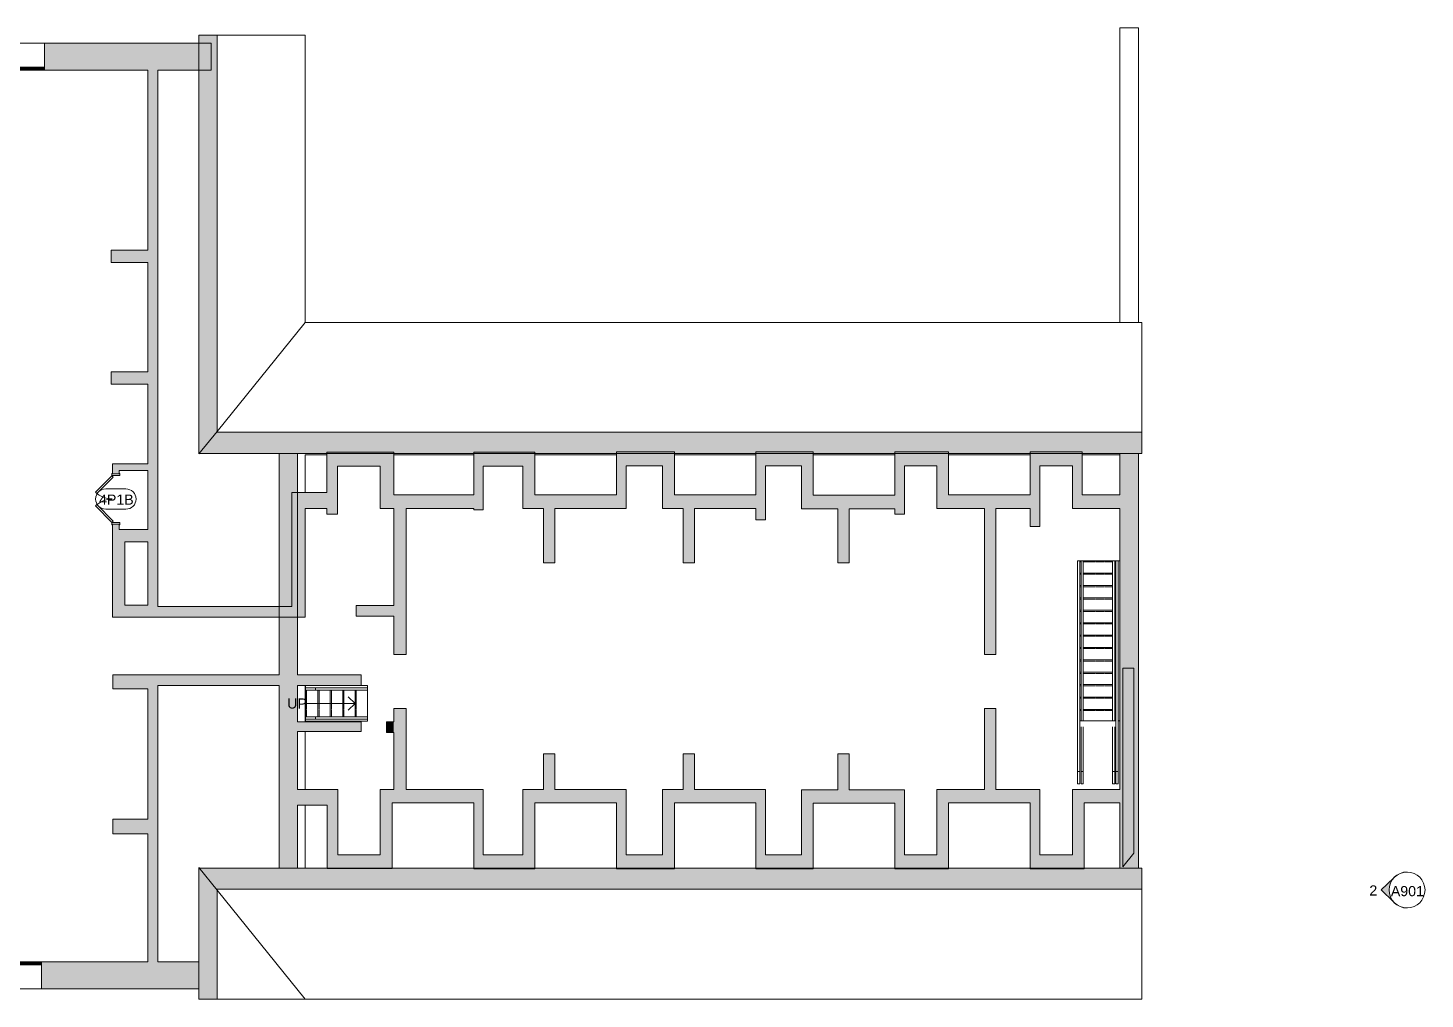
# Model space of a CAD drawing. Header units: inches. Extents: x -1170 to 1482, y -2640 to 915.
# Drawn here: x 241 to 1482, y -10 to 852 of the extents above; entities that cross this region are included whole.
import ezdxf

# ---------------------------------------------------------------- set-up
doc = ezdxf.new("R2010")
doc.units = ezdxf.units.IN
doc.header["$MEASUREMENT"] = 0
doc.linetypes.add('Overhead 1_16_', pattern=[0.101562, 0.0625, -0.039062])
for name, color, linetype, lineweight in [('A-DOOR', 31, 'Continuous', 13), ('A-DOOR-FRAM', 31, 'Continuous', 20), ('A-DOOR-IDEN', 31, 'Continuous', 9), ('A-FLOR', 192, 'Continuous', 13), ('A-FLOR-HRAL', 11, 'Continuous', 9), ('A-GLAZ', 151, 'Continuous', 13), ('A-ROOF', 132, 'Continuous', 13), ('A-ROOF-PATT', 132, 'Continuous', 13), ('A-WALL', 113, 'Continuous', 13), ('A-WALL-PATT', 111, 'Continuous', 13), ('G-ANNO-SYMB', 111, 'Continuous', 9), ('S-STRS', 31, 'Continuous', 13), ('S-STRS-ANNO', 31, 'Continuous', 9), ('S-STRS-IDEN', 31, 'Continuous', 9)]:
    doc.layers.add(name, color=color, linetype=linetype, lineweight=lineweight)
doc.styles.add('Arial', font='arial.ttf', dxfattribs={"height": 9})
doc.styles.add('Swis721 Lt BT', font='swissl.ttf', dxfattribs={"height": 9})

# ---------------------------------------------------------------- blocks, each defined once
blk = doc.blocks.new('Double Flush - D3 3_5_5_ X 6_10_-5792917-4th Floor Construction')
at = {"layer": 'A-DOOR', "color": 8, "lineweight": 20}
for p, q in [((-20.7, 3.5), (-6.1, 18.1)), ((-4.9, 16.9), (-19.5, 2.3)), ((-6.1, 18.1), (-4.9, 16.9)), ((6.1, 18.1), (4.9, 16.9)), ((4.9, 16.9), (19.5, 2.3)), ((20.7, 3.5), (6.1, 18.1)), ((-19.5, 2.3), (-20.7, 3.5)), ((19.5, 2.3), (20.7, 3.5))]:
    blk.add_line(p, q, dxfattribs=at)
at = {"layer": 'A-DOOR', "lineweight": 9}
for centre, start, end in [((-20.7, 3.5), 359.5, 45), ((20.7, 3.5), 135, 180.5)]:
    blk.add_arc(centre, 20.6, start, end, dxfattribs=at)
at = {"layer": 'A-DOOR-FRAM', "color": 8}
for p, q in [((-22.8, 3.5), (-20.8, 3.5)), ((-22.8, 3.5), (-22.8, 3)), ((-22.8, 3), (-22.3, 3)), ((-22.3, -3), (-22.3, 3)), ((-20.8, -3.5), (-20.8, 3.5)), ((20.8, -3.5), (20.8, 3.5)), ((20.8, 3.5), (22.8, 3.5)), ((22.3, 3), (22.8, 3)), ((22.3, -3), (22.3, 3)), ((22.8, 3.5), (22.8, 3)), ((-22.8, -3), (-22.3, -3)), ((-22.8, -3.5), (-22.8, -3)), ((-22.8, -3.5), (-20.8, -3.5)), ((20.8, -3.5), (22.8, -3.5)), ((22.3, -3), (22.8, -3)), ((22.8, -3.5), (22.8, -3))]:
    blk.add_line(p, q, dxfattribs=at)
blk = doc.blocks.new('FP_1-4th Floor Construction')
at = {"layer": 'A-GLAZ'}
for p, q in [((15, 11.25), (15, 10.5)), ((15, 10), (15, 9.25)), ((21, 10.5), (21, 11.25)), ((21, 9.25), (21, 10))]:
    blk.add_line(p, q, dxfattribs=at)
blk = doc.blocks.new('Half-round_Fanlight_2499 - 72_ Diameter 2-6971741-4th Floor Construction')
at = {"layer": 'A-GLAZ'}
h = blk.add_hatch(color=250, dxfattribs=at)
h.paths.add_polyline_path([(3.4, 10.5), (3.4, 10), (3.5, 10), (3.5, 10.5)], flags=0)
h.paths.add_polyline_path([(7.4, 10.5), (7.4, 10), (8.1, 10), (8.1, 10.5)], flags=0)
h.paths.add_polyline_path([(28.6, 10.5), (27.9, 10.5), (27.9, 10), (28.6, 10)], flags=0)
h.paths.add_polyline_path([(32.5, 10.5), (32.5, 10), (32.6, 10), (32.6, 10.5)], flags=0)
blk.add_hatch(color=250, dxfattribs=at).paths.add_polyline_path([(13.3, 10.5), (3.4, 10.5), (3.4, 10), (32.6, 10), (32.6, 10.5)], flags=0)
at = {"layer": 'A-GLAZ', "lineweight": 9}
for p, q in [((3.4, 12), (32.6, 12)), ((3.4, 11.2), (15, 11.2)), ((15, 9.3), (3.4, 9.3)), ((21, 11.2), (32.6, 11.2)), ((32.6, 9.3), (21, 9.3)), ((32.6, -12), (3.4, -12))]:
    blk.add_line(p, q, dxfattribs=at)
at = {"layer": 'A-GLAZ', "color": 8, "lineweight": 20}
for p, q in [((3.5, 10.5), (3.4, 10.5)), ((32.6, 10.5), (3.4, 10.5)), ((3.4, 10), (3.5, 10)), ((3.4, 10), (32.6, 10)), ((3.5, 10), (3.5, 10.5)), ((8.1, 10.5), (7.4, 10.5)), ((7.4, 10.5), (7.4, 10)), ((7.4, 10), (8.1, 10)), ((8.1, 10), (8.1, 10.5)), ((28.6, 10.5), (27.9, 10.5)), ((27.9, 10.5), (27.9, 10)), ((27.9, 10), (28.6, 10)), ((28.6, 10), (28.6, 10.5)), ((32.6, 10.5), (32.5, 10.5)), ((32.5, 10.5), (32.5, 10)), ((32.5, 10), (32.6, 10))]:
    blk.add_line(p, q, dxfattribs=at)
at = {"layer": 'A-GLAZ'}
for p, q in [((15, 10.5), (15, 11.2)), ((15, 11.2), (21, 11.2)), ((15, 9.3), (15, 10)), ((21, 9.3), (15, 9.3)), ((21, 11.2), (21, 10.5)), ((21, 10), (21, 9.3))]:
    blk.add_line(p, q, dxfattribs=at)
blk.add_blockref('FP_1-4th Floor Construction', (0, 0), dxfattribs=at)
blk = doc.blocks.new('FP_3-4th Floor Construction')
at = {"layer": 'A-GLAZ'}
for p, q in [((15, 11.25), (15, 10.5)), ((15, 10), (15, 9.25)), ((21, 10.5), (21, 11.25)), ((21, 9.25), (21, 10))]:
    blk.add_line(p, q, dxfattribs=at)
blk = doc.blocks.new('Half-round_Fanlight_2499 - 72_ Diameter 2-V2-4th Floor Construction')
at = {"layer": 'A-GLAZ'}
blk.add_hatch(color=250, dxfattribs=at).paths.add_polyline_path([(22.7, 10), (30.1, 10), (30.1, 10.5), (5.9, 10.5), (5.9, 10)], flags=0)
h = blk.add_hatch(color=250, dxfattribs=at)
h.paths.add_polyline_path([(28.6, 10), (28.6, 10.5), (27.9, 10.5), (27.9, 10)], flags=0)
h.paths.add_polyline_path([(8.1, 10), (8.1, 10.5), (7.4, 10.5), (7.4, 10)], flags=0)
at = {"layer": 'A-GLAZ', "lineweight": 9}
for p, q in [((5.9, 12), (30.1, 12)), ((5.9, 11.2), (15, 11.2)), ((15, 9.3), (5.9, 9.3)), ((21, 11.2), (30.1, 11.2)), ((30.1, 9.3), (21, 9.3)), ((30.1, -12), (5.9, -12))]:
    blk.add_line(p, q, dxfattribs=at)
at = {"layer": 'A-GLAZ', "color": 8, "lineweight": 20}
for p, q in [((30.1, 10.5), (5.9, 10.5)), ((5.9, 10), (30.1, 10)), ((8.1, 10.5), (7.4, 10.5)), ((7.4, 10.5), (7.4, 10)), ((7.4, 10), (8.1, 10)), ((8.1, 10), (8.1, 10.5)), ((28.6, 10.5), (27.9, 10.5)), ((27.9, 10.5), (27.9, 10)), ((27.9, 10), (28.6, 10)), ((28.6, 10), (28.6, 10.5))]:
    blk.add_line(p, q, dxfattribs=at)
at = {"layer": 'A-GLAZ'}
for p, q in [((15, 10.5), (15, 11.2)), ((15, 11.2), (21, 11.2)), ((15, 9.3), (15, 10)), ((21, 9.3), (15, 9.3)), ((21, 11.2), (21, 10.5)), ((21, 10), (21, 9.3))]:
    blk.add_line(p, q, dxfattribs=at)
blk.add_blockref('FP_3-4th Floor Construction', (0, 0), dxfattribs=at)
blk = doc.blocks.new('Top Rail Type - Top Rail_Internal_-7564313-4th Floor Construction')
at = {"layer": 'A-FLOR-HRAL'}
for p, q in [((487.8, 238.4), (487.8, 240.4)), ((487.8, 240.4), (496.7, 240.4)), ((496.7, 238.4), (487.8, 238.4)), ((496.7, 240.4), (496.7, 238.4))]:
    blk.add_line(p, q, dxfattribs=at)
blk = doc.blocks.new('Top Rail Type - Top Rail_Internal_-V4-4th Floor Construction')
at = {"layer": 'A-FLOR-HRAL'}
for p, q in [((487.8, 240.4), (487.8, 238.4)), ((487.8, 240.4), (531.8, 240.4)), ((487.8, 238.4), (531.8, 238.4)), ((531.8, 240.4), (542.8, 240.4)), ((531.8, 238.4), (542.8, 238.4)), ((542.8, 240.4), (542.8, 238.4))]:
    blk.add_line(p, q, dxfattribs=at)
blk = doc.blocks.new('Top Rail Type - Top Rail_Internal_-7564325-4th Floor Construction')
at = {"layer": 'A-FLOR-HRAL'}
for p, q in [((487.8, 264.1), (487.8, 266.1)), ((487.8, 266.1), (496.7, 266.1)), ((496.7, 264.1), (487.8, 264.1)), ((496.7, 266.1), (496.7, 264.1))]:
    blk.add_line(p, q, dxfattribs=at)
blk = doc.blocks.new('Top Rail Type - Top Rail_Internal_-V5-4th Floor Construction')
at = {"layer": 'A-FLOR-HRAL'}
for p, q in [((487.8, 266.1), (487.8, 264.1)), ((487.8, 266.1), (531.8, 266.1)), ((487.8, 264.1), (531.8, 264.1)), ((531.8, 266.1), (542.8, 266.1)), ((531.8, 264.1), (542.8, 264.1)), ((542.8, 266.1), (542.8, 264.1))]:
    blk.add_line(p, q, dxfattribs=at)
blk = doc.blocks.new('Top Rail Type - Top Rail_Internal_-7822948-4th Floor Construction')
at = {"layer": 'A-FLOR-HRAL'}
for p, q in [((1175.6, 378.9), (1175.6, 191.9)), ((1173.6, 191.9), (1173.6, 241.4)), ((1173.6, 191.9), (1175.6, 191.9)), ((1173.6, 180.9), (1173.6, 191.9)), ((1175.6, 191.9), (1175.6, 180.9)), ((1175.6, 180.9), (1173.6, 180.9))]:
    blk.add_line(p, q, dxfattribs=at)
blk = doc.blocks.new('Top Rail Type - Top Rail_Internal_-V8-4th Floor Construction')
at = {"layer": 'A-FLOR-HRAL'}
for p, q in [((1175.6, 378.9), (1175.6, 191.9)), ((1173.6, 241.4), (1173.6, 191.9)), ((1173.6, 191.9), (1173.6, 180.9)), ((1175.6, 191.9), (1175.6, 180.9)), ((1175.6, 180.9), (1173.6, 180.9))]:
    blk.add_line(p, q, dxfattribs=at)
blk = doc.blocks.new('Handrail Type - Handrail_Internal_-7822960-4th Floor Construction')
at = {"layer": 'A-FLOR-HRAL'}
for p, q in [((1176.6, 236.9), (1176.6, 378.9)), ((1178.6, 378.9), (1178.6, 236.9)), ((1176.6, 191.9), (1176.6, 231.5)), ((1178.6, 231.5), (1178.6, 191.9)), ((1176.6, 191.9), (1178.6, 191.9)), ((1176.6, 180.9), (1176.6, 191.9)), ((1178.6, 191.9), (1178.6, 180.9)), ((1178.6, 180.9), (1176.6, 180.9))]:
    blk.add_line(p, q, dxfattribs=at)
blk = doc.blocks.new('Handrail Type - Handrail_Internal_-V9-4th Floor Construction')
at = {"layer": 'A-FLOR-HRAL'}
for p, q in [((1176.6, 378.9), (1176.6, 236.9)), ((1178.6, 378.9), (1178.6, 236.9)), ((1176.6, 231.5), (1176.6, 191.9)), ((1178.6, 231.5), (1178.6, 191.9)), ((1176.6, 191.9), (1176.6, 180.9)), ((1178.6, 191.9), (1178.6, 180.9)), ((1178.6, 180.9), (1176.6, 180.9))]:
    blk.add_line(p, q, dxfattribs=at)
blk = doc.blocks.new('Top Rail Type - Top Rail_Internal_-7822972-4th Floor Construction')
at = {"layer": 'A-FLOR-HRAL'}
for p, q in [((1207.6, 191.9), (1207.6, 378.9)), ((1209.6, 378.9), (1209.6, 191.9)), ((1207.6, 191.9), (1209.6, 191.9)), ((1207.6, 180.9), (1207.6, 191.9)), ((1209.6, 191.9), (1209.6, 180.9)), ((1209.6, 180.9), (1207.6, 180.9))]:
    blk.add_line(p, q, dxfattribs=at)
blk = doc.blocks.new('Top Rail Type - Top Rail_Internal_-V10-4th Floor Construction')
at = {"layer": 'A-FLOR-HRAL'}
for p, q in [((1207.6, 378.9), (1207.6, 191.9)), ((1209.6, 378.9), (1209.6, 191.9)), ((1207.6, 191.9), (1207.6, 180.9)), ((1209.6, 191.9), (1209.6, 180.9)), ((1209.6, 180.9), (1207.6, 180.9))]:
    blk.add_line(p, q, dxfattribs=at)
blk = doc.blocks.new('Handrail Type - Handrail_Internal_-7822984-4th Floor Construction')
at = {"layer": 'A-FLOR-HRAL'}
for p, q in [((1204.6, 236.9), (1204.6, 378.9)), ((1206.6, 378.9), (1206.6, 236.9)), ((1204.6, 191.9), (1204.6, 231.5)), ((1206.6, 231.5), (1206.6, 191.9)), ((1204.6, 191.9), (1206.6, 191.9)), ((1204.6, 180.9), (1204.6, 191.9)), ((1206.6, 191.9), (1206.6, 180.9)), ((1206.6, 180.9), (1204.6, 180.9))]:
    blk.add_line(p, q, dxfattribs=at)
blk = doc.blocks.new('Handrail Type - Handrail_Internal_-V11-4th Floor Construction')
at = {"layer": 'A-FLOR-HRAL'}
for p, q in [((1204.6, 378.9), (1204.6, 236.9)), ((1206.6, 378.9), (1206.6, 236.9)), ((1204.6, 231.5), (1204.6, 191.9)), ((1206.6, 231.5), (1206.6, 191.9)), ((1204.6, 191.9), (1204.6, 180.9)), ((1206.6, 191.9), (1206.6, 180.9)), ((1206.6, 180.9), (1204.6, 180.9))]:
    blk.add_line(p, q, dxfattribs=at)
blk = doc.blocks.new('Elevation - Filled Arrow 2-347888-4th Floor Construction')
at = {"layer": 'G-ANNO-SYMB'}
blk.add_circle((0, 0), 0.166, dxfattribs=at)
blk = doc.blocks.new('Elevation - Filled Arrow-151867-4th Floor Construction')
at = {"layer": 'G-ANNO-SYMB'}
h = blk.add_hatch(color=256, dxfattribs=at)
edge = h.paths.add_edge_path(flags=0)
edge.add_line((0, 0.239), (0.11, 0.125))
edge.add_arc((0, 0), 0.167, 48.498, 130.5571)
edge.add_line((-0.109, 0.126), (0, 0.239))
for p, q in [((0, 0.239), (-0.109, 0.126)), ((-0.108, 0.127), (0, 0.239)), ((0, 0.239), (-0.108, 0.127)), ((0, 0.239), (0.11, 0.125)), ((0.11, 0.125), (0, 0.239))]:
    blk.add_line(p, q, dxfattribs=at)
blk.add_ellipse((0, 0), major_axis=(-0.167, 0), ratio=0.999376, start_param=3.141593, end_param=6.283185, dxfattribs=at)
blk = doc.blocks.new('Door Tag - Door Tag-41184-4th Floor Construction')
at = {"layer": 'A-DOOR-IDEN'}
for p, q in [((-0.09375, 0.09375), (0.09375, 0.09375)), ((-0.09375, -0.09375), (0.09375, -0.09375))]:
    blk.add_line(p, q, dxfattribs=at)
for centre, start, end in [((-0.09375, 0), 90, 270), ((0.09375, 0), 270, 90)]:
    blk.add_arc(centre, 0.09375, start, end, dxfattribs=at)

msp = doc.modelspace()

# ---------------------------------------------------------------- hatches: boundary and pattern name
at = {"layer": 'A-ROOF-PATT'}
h = msp.add_hatch(color=250, dxfattribs=at)
h.paths.add_polyline_path([(73.2, -10.2), (89.4, -10.2), (89.4, 121.7), (73.2, 102.4), (73.2, -1.8)], flags=0)
h.paths.add_polyline_path([(393.1, -10.2), (409.3, -10.2), (409.3, 86.5), (393.1, 106.5), (393.1, -1.8)], flags=0)
h.paths.add_polyline_path([(89.4, 457), (89.4, 845.6), (73.2, 845.6), (73.2, 476.3)], flags=0)
h.paths.add_polyline_path([(393.1, 473.8), (409.3, 493.8), (409.3, 845.6), (393.1, 845.6), (393.1, 547.4)], flags=0)
h = msp.add_hatch(color=250, dxfattribs=at)
h.paths.add_polyline_path([(408.7, 87.2), (1230.7, 87.2), (1230.7, 106.1), (393.4, 106.1)], flags=0)
h.paths.add_polyline_path([(1230.7, 474.2), (1230.7, 493.1), (408.7, 493.1), (393.4, 474.2), (1197.4, 474.2)], flags=0)
at = {"layer": 'A-WALL-PATT', "lineweight": 9}
h = msp.add_hatch(color=7, dxfattribs=at)
h.paths.add_polyline_path([(404.1, 814.5), (404.1, 838.5), (255.9, 838.5), (255.9, 814.5), (356.7, 814.5)], flags=0)
h.paths.add_polyline_path([(226.6, 814.5), (226.6, 838.5), (93.2, 838.5), (93.2, 814.5), (226.6, 814.5)], flags=0)
for points in [[(347.7, 328.9), (356.7, 328.9), (356.7, 814.5), (347.7, 814.5), (347.7, 339.4)], [(347.7, 643.8), (347.7, 654.8), (315.2, 654.8), (315.2, 643.8)], [(347.7, 535.6), (347.7, 546.6), (315.2, 546.6), (315.2, 535.6)], [(480.8, 106.1), (480.8, 474.2), (464.3, 474.2), (464.3, 106.1)], [(516.3, 420.2), (516.3, 475.4), (506.8, 475.4), (506.8, 420.2)], [(554.2, 462.9), (566.2, 462.9), (566.2, 475.4), (516.3, 475.4), (516.3, 462.9)], [(645.7, 424.2), (645.7, 475.4), (637.2, 475.4), (637.2, 424.2)], [(680.9, 462.9), (691.4, 462.9), (691.4, 475.4), (645.7, 475.4), (645.7, 462.9)], [(772.5, 425.4), (772.5, 475.6), (764, 475.6), (764, 425.4)], [(815.4, 463.1), (815.4, 475.6), (772.5, 475.6), (772.5, 463.1), (804.9, 463.1)], [(896.4, 415.3), (896.4, 475.6), (887.9, 475.6), (887.9, 415.3)], [(928.3, 463.1), (938.8, 463.1), (938.8, 475.6), (896.4, 475.6), (896.4, 463.1)], [(1048.5, 463.1), (1059, 463.1), (1059, 475.6), (1011.3, 475.6), (1011.3, 463.1), (1042.1, 463.1)], [(1169, 463.1), (1177.5, 463.1), (1177.5, 475.6), (1131.4, 475.6), (1131.4, 463.1), (1139.9, 463.1)], [(1211.2, 290.4), (1227.7, 290.4), (1227.7, 474.2), (1211.2, 474.2), (1211.2, 425.4)], [(347.7, 458.9), (347.7, 464.9), (316.3, 464.9), (316.3, 458.9), (322.3, 458.9)], [(566.2, 425.4), (566.2, 462.9), (554.2, 462.9), (554.2, 425.4)], [(691.4, 425.4), (691.4, 462.9), (680.9, 462.9), (680.9, 425.4)], [(815.4, 425.4), (815.4, 463.1), (804.9, 463.1), (804.9, 425.4)], [(938.8, 425.1), (938.8, 463.1), (928.3, 463.1), (928.3, 425.1)], [(1019.8, 420.3), (1019.8, 463.1), (1011.3, 463.1), (1011.3, 420.3)], [(1059, 425.4), (1059, 463.1), (1048.5, 463.1), (1048.5, 425.4)], [(1139.9, 409.4), (1139.9, 463.1), (1131.4, 463.1), (1131.4, 409.4)], [(1177.5, 425.4), (1177.5, 463.1), (1169, 463.1), (1169, 425.4)], [(487.6, 338.4), (487.6, 439.4), (475.6, 439.4), (475.6, 338.4)], [(506.8, 425.4), (506.8, 439.4), (487.6, 439.4), (487.6, 425.4)], [(637.2, 425.4), (637.2, 437.4), (566.2, 437.4), (566.2, 425.4), (577.2, 425.4)], [(764, 425.4), (764, 437.4), (691.4, 437.4), (691.4, 425.4), (709.3, 425.4)], [(887.9, 425.4), (887.9, 437.4), (815.4, 437.4), (815.4, 425.4), (886.8, 425.4)], [(1011.3, 425.1), (1011.3, 437.1), (938.8, 437.1), (938.8, 425.1), (970.6, 425.1)], [(1131.4, 425.4), (1131.4, 437.4), (1059, 437.4), (1059, 425.4), (1100.8, 425.4)], [(1177.5, 425.4), (1211.2, 425.4), (1211.2, 437.4), (1177.5, 437.4)], [(577.2, 295.8), (577.2, 425.4), (566.2, 425.4), (566.2, 295.8), (576.1, 295.8)], [(709.3, 377.1), (709.3, 425.4), (699.3, 425.4), (699.3, 377.1)], [(833.2, 377.1), (833.2, 425.4), (823.2, 425.4), (823.2, 377.1)], [(970.6, 377.1), (970.6, 425.1), (960.6, 425.1), (960.6, 377.1)], [(1100.8, 295.8), (1100.8, 425.4), (1090.8, 425.4), (1090.8, 295.8)], [(327.3, 328.9), (327.3, 406.7), (316.3, 406.7), (316.3, 328.9)], [(347.7, 395.7), (347.7, 406.7), (327.3, 406.7), (327.3, 395.7)], [(347.7, 328.9), (347.7, 339.4), (327.3, 339.4), (327.3, 328.9)], [(487.6, 328.9), (487.6, 338.4), (356.7, 338.4), (356.7, 328.9), (420.7, 328.9)], [(566.2, 329.6), (566.2, 339.1), (532.9, 339.1), (532.9, 329.6)], [(1227.7, 106.1), (1227.7, 290.4), (1211.2, 290.4), (1211.2, 106.1)], [(347.7, 265.1), (347.7, 277.6), (316.7, 277.6), (316.7, 265.1)], [(1213.6, 107.1), (1223.6, 119.4), (1223.6, 283.4), (1213.6, 283.4), (1213.6, 272.8)], [(347.7, 22.8), (356.7, 22.8), (356.7, 268.1), (347.7, 268.1), (347.7, 135.5)], [(537.1, 227.4), (537.1, 235.9), (480.8, 235.9), (480.8, 227.4)], [(566.1, 226.4), (566.1, 235.9), (559.8, 235.9), (559.8, 226.4)], [(576.1, 175.9), (577.1, 175.9), (577.1, 247.8), (566.1, 247.8), (566.1, 175.9)], [(1100.8, 175.9), (1100.8, 247.8), (1090.8, 247.8), (1090.8, 175.9)], [(709.3, 175.9), (709.3, 207.5), (699.3, 207.5), (699.3, 175.9)], [(833.2, 175.9), (833.2, 207.5), (823.2, 207.5), (823.2, 175.9)], [(970.6, 175.6), (970.6, 207.5), (960.6, 207.5), (960.6, 175.6)], [(506.9, 161.9), (506.9, 175.9), (480.8, 175.9), (480.8, 161.9)], [(506.9, 105.7), (516.4, 105.7), (516.4, 175.9), (506.9, 175.9), (506.9, 135.5)], [(554.2, 117.7), (564.7, 117.7), (564.7, 175.9), (554.2, 175.9), (554.2, 135.5)], [(645.7, 163.9), (645.7, 175.9), (564.7, 175.9), (564.7, 163.9), (637.2, 163.9)], [(691.4, 117.8), (691.4, 175.9), (680.9, 175.9), (680.9, 117.8)], [(772.5, 163.9), (772.5, 175.9), (691.4, 175.9), (691.4, 163.9), (764, 163.9)], [(815.5, 117.8), (815.5, 175.9), (805, 175.9), (805, 117.8)], [(896.4, 163.9), (896.4, 175.9), (815.5, 175.9), (815.5, 163.9), (887.9, 163.9)], [(938.8, 117.8), (938.8, 175.6), (928.3, 175.6), (928.3, 117.8)], [(1011.3, 163.6), (1019.8, 163.6), (1019.8, 175.6), (938.8, 175.6), (938.8, 163.6)], [(1048.5, 117.8), (1059, 117.8), (1059, 175.9), (1048.5, 175.9), (1048.5, 135.5)], [(1131.5, 163.9), (1140, 163.9), (1140, 175.9), (1059, 175.9), (1059, 163.9)], [(1179.5, 117.8), (1179.5, 175.9), (1169, 175.9), (1169, 117.8)], [(1211.2, 163.9), (1211.2, 175.9), (1179.5, 175.9), (1179.5, 163.9), (1197.4, 163.9)], [(645.7, 105.3), (645.7, 163.9), (637.2, 163.9), (637.2, 105.3)], [(772.5, 105.3), (772.5, 163.9), (764, 163.9), (764, 105.3)], [(896.4, 105.3), (896.4, 163.9), (887.9, 163.9), (887.9, 105.3)], [(1019.8, 117.8), (1019.8, 163.6), (1011.3, 163.6), (1011.3, 117.8)], [(1140, 117.8), (1140, 163.9), (1131.5, 163.9), (1131.5, 117.8)], [(347.7, 136.6), (347.7, 149.6), (316.7, 149.6), (316.7, 136.6)], [(516.4, 105.7), (564.7, 105.7), (564.7, 117.7), (516.4, 117.7)], [(645.7, 105.3), (691.4, 105.3), (691.4, 117.8), (645.7, 117.8)], [(772.5, 105.3), (815.5, 105.3), (815.5, 117.8), (772.5, 117.8)], [(896.4, 105.3), (938.8, 105.3), (938.8, 117.8), (896.4, 117.8)], [(1011.3, 105.3), (1059, 105.3), (1059, 117.8), (1011.3, 117.8)], [(1179.5, 105.3), (1179.5, 117.8), (1131.5, 117.8), (1131.5, 105.3)]]:
    msp.add_hatch(color=7, dxfattribs=at).paths.add_polyline_path(points, flags=0)
h = msp.add_hatch(color=7, dxfattribs=at)
h.paths.add_polyline_path([(322.3, 406.7), (322.3, 411.4), (316.3, 411.4), (316.3, 406.7)], flags=0)
h.paths.add_polyline_path([(316.3, 456.1), (322.3, 456.1), (322.3, 458.9), (316.3, 458.9)], flags=0)
h = msp.add_hatch(color=7, dxfattribs=at)
h.paths.add_polyline_path([(537.1, 268.1), (537.1, 277.6), (480.8, 277.6), (480.8, 268.1)], flags=0)
h.paths.add_polyline_path([(464.3, 268.1), (464.3, 277.6), (347.7, 277.6), (347.7, 268.1), (420.7, 268.1)], flags=0)
h = msp.add_hatch(color=7, dxfattribs=at)
h.paths.add_polyline_path([(393.1, -1.2), (393.1, 22.8), (253.4, 22.8), (253.4, -1.2), (265.4, -1.2)], flags=0)
h.paths.add_polyline_path([(226.6, -1.2), (229.1, -1.2), (229.1, 22.8), (89.4, 22.8), (89.4, -1.2), (187.7, -1.2)], flags=0)

# ---------------------------------------------------------------- linework, layer by layer
at = {"layer": 'A-FLOR'}
for p, q in [((506.8, 473), (487.6, 473)), ((487.6, 473), (487.6, 439.4)), ((637.2, 473), (566.2, 473)), ((764, 473), (691.4, 473)), ((887.9, 473), (815.4, 473)), ((1011.3, 473), (938.8, 473)), ((1131.4, 473), (1059, 473)), ((1211.2, 473), (1177.5, 473)), ((1173.6, 241.4), (1173.6, 378.9)), ((1173.6, 378.9), (1211.2, 378.9)), ((487.6, 268.1), (487.6, 235.9)), ((1207.6, 236.9), (1175.6, 236.9)), ((1211.2, 236.9), (1209.6, 236.9)), ((487.6, 227.4), (487.6, 175.9)), ((487.6, 161.9), (487.6, 106.1))]:
    msp.add_line(p, q, dxfattribs=at)
at = {"layer": 'A-ROOF', "color": 8, "lineweight": 20}
for p, q in [((393.1, 845.6), (393.1, 473.8)), ((409.3, 845.6), (393.1, 845.6)), ((409.3, 493.8), (409.3, 845.6)), ((393.1, 473.8), (409.3, 493.8)), ((1230.7, 493.1), (408.7, 493.1)), ((1230.7, 474.2), (1230.7, 493.1)), ((393.4, 474.2), (1230.7, 474.2)), ((393.1, 106.5), (393.1, -10.2)), ((409.3, 86.5), (393.1, 106.5)), ((1230.7, 106.1), (393.4, 106.1)), ((1230.7, 87.2), (1230.7, 106.1)), ((408.7, 87.2), (1230.7, 87.2)), ((409.3, -10.2), (409.3, 86.5)), ((393.1, -10.2), (409.3, -10.2))]:
    msp.add_line(p, q, dxfattribs=at)
at = {"layer": 'A-ROOF'}
for p, q in [((487.6, 845.6), (409.3, 845.6)), ((487.6, 590.5), (487.6, 845.6)), ((409.3, 493.8), (487.6, 590.5)), ((1230.7, 590.5), (487.6, 590.5)), ((1230.7, 493.1), (1230.7, 590.5)), ((1230.7, -10.2), (1230.7, 87.2)), ((487.6, -10.2), (409.3, 86.5)), ((409.3, -10.2), (1230.7, -10.2))]:
    msp.add_line(p, q, dxfattribs=at)
at = {"layer": 'A-WALL', "lineweight": 9}
for p, q in [((1211.2, 590.5), (1211.2, 851.9)), ((1227.7, 851.9), (1211.2, 851.9)), ((1227.7, 851.9), (1227.7, 590.5))]:
    msp.add_line(p, q, dxfattribs=at)
at = {"layer": 'A-WALL', "color": 8, "lineweight": 20}
for p, q in [((404.1, 838.5), (255.9, 838.5)), ((255.9, 838.5), (255.9, 814.5)), ((404.1, 814.5), (404.1, 838.5)), ((255.9, 814.5), (347.7, 814.5)), ((347.7, 814.5), (347.7, 654.8)), ((356.7, 814.5), (404.1, 814.5)), ((356.7, 338.4), (356.7, 814.5)), ((347.7, 654.8), (315.2, 654.8)), ((315.2, 654.8), (315.2, 643.8)), ((315.2, 643.8), (347.7, 643.8)), ((347.7, 643.8), (347.7, 546.6)), ((347.7, 546.6), (315.2, 546.6)), ((315.2, 546.6), (315.2, 535.6)), ((315.2, 535.6), (347.7, 535.6)), ((347.7, 535.6), (347.7, 464.9)), ((464.3, 474.2), (464.3, 277.6)), ((480.8, 277.6), (480.8, 474.2)), ((506.8, 475.4), (506.8, 439.4)), ((566.2, 475.4), (506.8, 475.4)), ((566.2, 437.4), (566.2, 475.4)), ((637.2, 475.4), (637.2, 437.4)), ((691.4, 475.4), (637.2, 475.4)), ((691.4, 437.4), (691.4, 475.4)), ((764, 475.6), (764, 437.4)), ((815.4, 475.6), (764, 475.6)), ((815.4, 437.4), (815.4, 475.6)), ((887.9, 475.6), (887.9, 437.4)), ((938.8, 475.6), (887.9, 475.6)), ((938.8, 437.1), (938.8, 475.6)), ((1011.3, 475.6), (1011.3, 437.1)), ((1059, 475.6), (1011.3, 475.6)), ((1059, 437.4), (1059, 475.6)), ((1131.4, 475.6), (1131.4, 437.4)), ((1177.5, 475.6), (1131.4, 475.6)), ((1177.5, 437.4), (1177.5, 475.6)), ((1211.2, 474.2), (1211.2, 437.4)), ((1227.7, 106.1), (1227.7, 474.2)), ((347.7, 464.9), (316.3, 464.9)), ((316.3, 464.9), (316.3, 456.1)), ((516.3, 420.2), (516.3, 462.9)), ((516.3, 462.9), (554.2, 462.9)), ((554.2, 462.9), (554.2, 425.4)), ((645.7, 424.2), (645.7, 462.9)), ((645.7, 462.9), (680.9, 462.9)), ((680.9, 462.9), (680.9, 425.4)), ((772.5, 425.4), (772.5, 463.1)), ((772.5, 463.1), (804.9, 463.1)), ((804.9, 463.1), (804.9, 425.4)), ((896.4, 415.3), (896.4, 463.1)), ((896.4, 463.1), (928.3, 463.1)), ((928.3, 463.1), (928.3, 425.1)), ((1019.8, 420.3), (1019.8, 463.1)), ((1019.8, 463.1), (1048.5, 463.1)), ((1048.5, 463.1), (1048.5, 425.4)), ((1139.9, 409.4), (1139.9, 463.1)), ((1139.9, 463.1), (1169, 463.1)), ((1169, 463.1), (1169, 425.4)), ((316.3, 456.1), (322.3, 456.1)), ((322.3, 458.9), (347.7, 458.9)), ((322.3, 456.1), (322.3, 458.9)), ((347.7, 458.9), (347.7, 406.7)), ((475.6, 439.4), (475.6, 338.4)), ((506.8, 439.4), (475.6, 439.4)), ((637.2, 437.4), (566.2, 437.4)), ((764, 437.4), (691.4, 437.4)), ((887.9, 437.4), (815.4, 437.4)), ((1011.3, 437.1), (938.8, 437.1)), ((1131.4, 437.4), (1059, 437.4)), ((1211.2, 437.4), (1177.5, 437.4)), ((487.6, 328.9), (487.6, 425.4)), ((487.6, 425.4), (506.8, 425.4)), ((506.8, 425.4), (506.8, 420.2)), ((554.2, 425.4), (566.2, 425.4)), ((566.2, 425.4), (566.2, 339.1)), ((577.2, 425.4), (637.2, 425.4)), ((577.2, 295.8), (577.2, 425.4)), ((637.2, 425.4), (637.2, 424.2)), ((637.2, 424.2), (645.7, 424.2)), ((680.9, 425.4), (699.3, 425.4)), ((699.3, 425.4), (699.3, 377.1)), ((709.3, 425.4), (772.5, 425.4)), ((709.3, 377.1), (709.3, 425.4)), ((804.9, 425.4), (823.2, 425.4)), ((823.2, 425.4), (823.2, 377.1)), ((833.2, 425.4), (887.9, 425.4)), ((833.2, 377.1), (833.2, 425.4)), ((887.9, 425.4), (887.9, 415.3)), ((928.3, 425.1), (960.6, 425.1)), ((960.6, 425.1), (960.6, 377.1)), ((970.6, 425.1), (1011.3, 425.1)), ((970.6, 377.1), (970.6, 425.1)), ((1011.3, 425.1), (1011.3, 420.3)), ((1048.5, 425.4), (1090.8, 425.4)), ((1090.8, 425.4), (1090.8, 295.8)), ((1100.8, 425.4), (1131.4, 425.4)), ((1100.8, 295.8), (1100.8, 425.4)), ((1131.4, 425.4), (1131.4, 409.4)), ((1169, 425.4), (1211.2, 425.4)), ((1211.2, 425.4), (1211.2, 175.9)), ((316.3, 411.4), (316.3, 328.9)), ((322.3, 411.4), (316.3, 411.4)), ((322.3, 406.7), (322.3, 411.4)), ((506.8, 420.2), (516.3, 420.2)), ((887.9, 415.3), (896.4, 415.3)), ((1011.3, 420.3), (1019.8, 420.3)), ((347.7, 406.7), (322.3, 406.7)), ((1131.4, 409.4), (1139.9, 409.4)), ((327.3, 339.4), (327.3, 395.7)), ((327.3, 395.7), (347.7, 395.7)), ((347.7, 395.7), (347.7, 339.4)), ((699.3, 377.1), (709.3, 377.1)), ((823.2, 377.1), (833.2, 377.1)), ((960.6, 377.1), (970.6, 377.1)), ((347.7, 339.4), (327.3, 339.4)), ((475.6, 338.4), (356.7, 338.4)), ((566.2, 339.1), (532.9, 339.1)), ((532.9, 339.1), (532.9, 329.6)), ((316.3, 328.9), (487.6, 328.9)), ((532.9, 329.6), (566.2, 329.6)), ((566.2, 329.6), (566.2, 295.8)), ((566.2, 295.8), (577.2, 295.8)), ((1090.8, 295.8), (1100.8, 295.8)), ((464.3, 277.6), (316.7, 277.6)), ((316.7, 277.6), (316.7, 265.1)), ((537.1, 277.6), (480.8, 277.6)), ((537.1, 268.1), (537.1, 277.6)), ((1213.6, 283.4), (1213.6, 107.1)), ((1223.6, 283.4), (1213.6, 283.4)), ((1223.6, 119.4), (1223.6, 283.4)), ((316.7, 265.1), (347.7, 265.1)), ((347.7, 265.1), (347.7, 149.6)), ((356.7, 22.8), (356.7, 268.1)), ((356.7, 268.1), (464.3, 268.1)), ((464.3, 268.1), (464.3, 106.1)), ((480.8, 235.9), (480.8, 268.1)), ((480.8, 268.1), (537.1, 268.1)), ((537.1, 235.9), (480.8, 235.9)), ((537.1, 227.4), (537.1, 235.9)), ((566.1, 235.9), (559.8, 235.9)), ((559.8, 235.9), (559.8, 226.4)), ((577.1, 247.8), (566.1, 247.8)), ((566.1, 247.8), (566.1, 235.9)), ((577.1, 175.9), (577.1, 247.8)), ((1090.8, 247.8), (1090.8, 175.9)), ((1100.8, 247.8), (1090.8, 247.8)), ((1100.8, 175.9), (1100.8, 247.8)), ((480.8, 175.9), (480.8, 227.4)), ((480.8, 227.4), (537.1, 227.4)), ((559.8, 226.4), (566.1, 226.4)), ((566.1, 226.4), (566.1, 175.9)), ((709.3, 207.5), (699.3, 207.5)), ((699.3, 207.5), (699.3, 175.9)), ((709.3, 175.9), (709.3, 207.5)), ((833.2, 207.5), (823.2, 207.5)), ((823.2, 207.5), (823.2, 175.9)), ((833.2, 175.9), (833.2, 207.5)), ((970.6, 207.5), (960.6, 207.5)), ((960.6, 207.5), (960.6, 175.6)), ((970.6, 175.6), (970.6, 207.5)), ((516.4, 175.9), (480.8, 175.9)), ((516.4, 117.7), (516.4, 175.9)), ((566.1, 175.9), (554.2, 175.9)), ((554.2, 175.9), (554.2, 117.7)), ((645.7, 175.9), (577.1, 175.9)), ((645.7, 117.8), (645.7, 175.9)), ((699.3, 175.9), (680.9, 175.9)), ((680.9, 175.9), (680.9, 117.8)), ((772.5, 175.9), (709.3, 175.9)), ((772.5, 117.8), (772.5, 175.9)), ((823.2, 175.9), (805, 175.9)), ((805, 175.9), (805, 117.8)), ((896.4, 175.9), (833.2, 175.9)), ((896.4, 117.8), (896.4, 175.9)), ((928.3, 175.6), (928.3, 117.8)), ((960.6, 175.6), (928.3, 175.6)), ((1019.8, 175.6), (970.6, 175.6)), ((1019.8, 117.8), (1019.8, 175.6)), ((1048.5, 175.9), (1048.5, 117.8)), ((1090.8, 175.9), (1048.5, 175.9)), ((1140, 175.9), (1100.8, 175.9)), ((1140, 117.8), (1140, 175.9)), ((1169, 175.9), (1169, 117.8)), ((1211.2, 175.9), (1169, 175.9)), ((480.8, 106.1), (480.8, 161.9)), ((480.8, 161.9), (506.9, 161.9)), ((506.9, 161.9), (506.9, 105.7)), ((564.7, 105.7), (564.7, 163.9)), ((564.7, 163.9), (637.2, 163.9)), ((637.2, 163.9), (637.2, 105.3)), ((691.4, 105.3), (691.4, 163.9)), ((691.4, 163.9), (764, 163.9)), ((764, 163.9), (764, 105.3)), ((815.5, 105.3), (815.5, 163.9)), ((815.5, 163.9), (887.9, 163.9)), ((887.9, 163.9), (887.9, 105.3)), ((938.8, 105.3), (938.8, 163.6)), ((938.8, 163.6), (1011.3, 163.6)), ((1011.3, 163.6), (1011.3, 105.3)), ((1059, 105.3), (1059, 163.9)), ((1059, 163.9), (1131.5, 163.9)), ((1131.5, 163.9), (1131.5, 105.3)), ((1179.5, 105.3), (1179.5, 163.9)), ((1179.5, 163.9), (1211.2, 163.9)), ((1211.2, 163.9), (1211.2, 106.1)), ((347.7, 149.6), (316.7, 149.6)), ((316.7, 149.6), (316.7, 136.6)), ((316.7, 136.6), (347.7, 136.6)), ((347.7, 136.6), (347.7, 22.8)), ((554.2, 117.7), (516.4, 117.7)), ((680.9, 117.8), (645.7, 117.8)), ((805, 117.8), (772.5, 117.8)), ((928.3, 117.8), (896.4, 117.8)), ((1048.5, 117.8), (1019.8, 117.8)), ((1169, 117.8), (1140, 117.8)), ((1213.6, 107.1), (1223.6, 119.4)), ((506.9, 105.7), (564.7, 105.7)), ((637.2, 105.3), (691.4, 105.3)), ((764, 105.3), (815.5, 105.3)), ((887.9, 105.3), (938.8, 105.3)), ((1011.3, 105.3), (1059, 105.3)), ((1131.5, 105.3), (1179.5, 105.3)), ((347.7, 22.8), (253.4, 22.8)), ((253.4, 22.8), (253.4, -1.2)), ((393.1, 22.8), (356.7, 22.8)), ((253.4, -1.2), (393.1, -1.2))]:
    msp.add_line(p, q, dxfattribs=at)
at = {"layer": 'S-STRS', "linetype": 'Overhead 1_16_', "lineweight": 9}
for p, q in [((1176.6, 377.9), (1175.6, 377.9)), ((1204.6, 377.9), (1178.6, 377.9)), ((1207.6, 377.9), (1206.6, 377.9)), ((1176.6, 366.9), (1175.6, 366.9)), ((1204.6, 366.9), (1178.6, 366.9)), ((1207.6, 366.9), (1206.6, 366.9)), ((1176.6, 355.9), (1175.6, 355.9)), ((1204.6, 355.9), (1178.6, 355.9)), ((1207.6, 355.9), (1206.6, 355.9)), ((1176.6, 344.9), (1175.6, 344.9)), ((1204.6, 344.9), (1178.6, 344.9)), ((1207.6, 344.9), (1206.6, 344.9)), ((1176.6, 333.9), (1175.6, 333.9)), ((1176.6, 322.9), (1175.6, 322.9)), ((1204.6, 333.9), (1178.6, 333.9)), ((1204.6, 322.9), (1178.6, 322.9)), ((1207.6, 333.9), (1206.6, 333.9)), ((1207.6, 322.9), (1206.6, 322.9)), ((1176.6, 311.9), (1175.6, 311.9)), ((1204.6, 311.9), (1178.6, 311.9)), ((1207.6, 311.9), (1206.6, 311.9)), ((1176.6, 300.9), (1175.6, 300.9)), ((1204.6, 300.9), (1178.6, 300.9)), ((1207.6, 300.9), (1206.6, 300.9)), ((1176.6, 289.9), (1175.6, 289.9)), ((1204.6, 289.9), (1178.6, 289.9)), ((1207.6, 289.9), (1206.6, 289.9)), ((1176.6, 278.9), (1175.6, 278.9)), ((1204.6, 278.9), (1178.6, 278.9)), ((1207.6, 278.9), (1206.6, 278.9)), ((488.8, 264.1), (488.8, 240.4)), ((499.8, 264.1), (499.8, 240.4)), ((510.8, 264.1), (510.8, 240.4)), ((521.8, 264.1), (521.8, 240.4)), ((532.8, 264.1), (532.8, 240.4)), ((1176.6, 267.9), (1175.6, 267.9)), ((1204.6, 267.9), (1178.6, 267.9)), ((1207.6, 267.9), (1206.6, 267.9)), ((1176.6, 256.9), (1175.6, 256.9)), ((1204.6, 256.9), (1178.6, 256.9)), ((1207.6, 256.9), (1206.6, 256.9)), ((1176.6, 245.9), (1175.6, 245.9)), ((1204.6, 245.9), (1178.6, 245.9)), ((1207.6, 245.9), (1206.6, 245.9))]:
    msp.add_line(p, q, dxfattribs=at)
at = {"layer": 'S-STRS', "lineweight": 9}
for p, q in [((1176.6, 367.9), (1175.6, 367.9)), ((1204.6, 367.9), (1178.6, 367.9)), ((1207.6, 367.9), (1206.6, 367.9)), ((1176.6, 356.9), (1175.6, 356.9)), ((1204.6, 356.9), (1178.6, 356.9)), ((1207.6, 356.9), (1206.6, 356.9)), ((1176.6, 345.9), (1175.6, 345.9)), ((1204.6, 345.9), (1178.6, 345.9)), ((1207.6, 345.9), (1206.6, 345.9)), ((1176.6, 334.9), (1175.6, 334.9)), ((1176.6, 323.9), (1175.6, 323.9)), ((1204.6, 334.9), (1178.6, 334.9)), ((1204.6, 323.9), (1178.6, 323.9)), ((1207.6, 334.9), (1206.6, 334.9)), ((1207.6, 323.9), (1206.6, 323.9)), ((1176.6, 312.9), (1175.6, 312.9)), ((1204.6, 312.9), (1178.6, 312.9)), ((1207.6, 312.9), (1206.6, 312.9)), ((1176.6, 301.9), (1175.6, 301.9)), ((1204.6, 301.9), (1178.6, 301.9)), ((1207.6, 301.9), (1206.6, 301.9)), ((1176.6, 290.9), (1175.6, 290.9)), ((1204.6, 290.9), (1178.6, 290.9)), ((1207.6, 290.9), (1206.6, 290.9)), ((1176.6, 279.9), (1175.6, 279.9)), ((1204.6, 279.9), (1178.6, 279.9)), ((1207.6, 279.9), (1206.6, 279.9)), ((487.8, 268.1), (487.8, 266.1)), ((487.8, 264.1), (487.8, 240.4)), ((498.8, 264.1), (498.8, 240.4)), ((509.8, 264.1), (509.8, 240.4)), ((520.8, 264.1), (520.8, 240.4)), ((531.8, 264.1), (531.8, 240.4)), ((537.1, 268.1), (542.8, 268.1)), ((542.8, 266.1), (542.8, 268.1)), ((542.8, 264.1), (542.8, 240.4)), ((1176.6, 268.9), (1175.6, 268.9)), ((1204.6, 268.9), (1178.6, 268.9)), ((1207.6, 268.9), (1206.6, 268.9)), ((1176.6, 257.9), (1175.6, 257.9)), ((1204.6, 257.9), (1178.6, 257.9)), ((1207.6, 257.9), (1206.6, 257.9)), ((487.8, 238.4), (487.8, 236.4)), ((487.8, 236.4), (542.8, 236.4)), ((542.8, 236.4), (542.8, 238.4)), ((1176.6, 246.9), (1175.6, 246.9)), ((1204.6, 246.9), (1178.6, 246.9)), ((1207.6, 246.9), (1206.6, 246.9))]:
    msp.add_line(p, q, dxfattribs=at)
at = {"layer": 'S-STRS-ANNO'}
for p, q in [((487.8, 252.2), (498.8, 252.2)), ((498.8, 252.2), (509.8, 252.2)), ((509.8, 252.2), (520.8, 252.2)), ((520.8, 252.2), (531.8, 252.2)), ((531.8, 252.2), (525.8, 258.2)), ((531.8, 252.2), (525.8, 246.2))]:
    msp.add_line(p, q, dxfattribs=at)

# ---------------------------------------------------------------- block references
at = {"layer": 'A-DOOR', "rotation": 89.99999999999993}
msp.add_blockref('Double Flush - D3 3_5_5_ X 6_10_-5792917-4th Floor Construction', (319.3, 433.7), dxfattribs=at)
at = {"layer": 'A-DOOR-IDEN', "xscale": 95.99999999999994, "yscale": 95.99999999999994, "zscale": 95.99999999999994}
msp.add_blockref('Door Tag - Door Tag-41184-4th Floor Construction', (319.3, 433.7), dxfattribs=at)
at = {"layer": 'A-FLOR-HRAL'}
for name in ['Top Rail Type - Top Rail_Internal_-7822948-4th Floor Construction', 'Top Rail Type - Top Rail_Internal_-V8-4th Floor Construction', 'Handrail Type - Handrail_Internal_-7822960-4th Floor Construction', 'Handrail Type - Handrail_Internal_-V9-4th Floor Construction', 'Handrail Type - Handrail_Internal_-7822984-4th Floor Construction', 'Handrail Type - Handrail_Internal_-V11-4th Floor Construction', 'Top Rail Type - Top Rail_Internal_-7822972-4th Floor Construction', 'Top Rail Type - Top Rail_Internal_-V10-4th Floor Construction', 'Top Rail Type - Top Rail_Internal_-7564325-4th Floor Construction', 'Top Rail Type - Top Rail_Internal_-V5-4th Floor Construction', 'Top Rail Type - Top Rail_Internal_-7564313-4th Floor Construction', 'Top Rail Type - Top Rail_Internal_-V4-4th Floor Construction']:
    msp.add_blockref(name, (0, 0), dxfattribs=at)
at = {"layer": 'A-GLAZ', "rotation": 180}
msp.add_blockref('Half-round_Fanlight_2499 - 72_ Diameter 2-6971741-4th Floor Construction', (259.2, 826.5), dxfattribs=at)
at = {"layer": 'A-GLAZ'}
msp.add_blockref('Half-round_Fanlight_2499 - 72_ Diameter 2-V2-4th Floor Construction', (223.2, 10.8), dxfattribs=at)
at = {"layer": 'G-ANNO-SYMB', "xscale": 95.99999999999994, "yscale": 95.99999999999994, "zscale": 95.99999999999994, "rotation": 90}
msp.add_blockref('Elevation - Filled Arrow-151867-4th Floor Construction', (1466.2, 86.6), dxfattribs=at)
at = {"layer": 'G-ANNO-SYMB', "xscale": 95.99999999999994, "yscale": 95.99999999999994, "zscale": 95.99999999999994}
msp.add_blockref('Elevation - Filled Arrow 2-347888-4th Floor Construction', (1466.2, 86.6), dxfattribs=at)

# ---------------------------------------------------------------- texts
at = {"layer": 'A-DOOR-IDEN', "insert": (304.4, 437.7), "char_height": 9, "width": 35.754, "attachment_point": 1, "style": 'Swis721 Lt BT'}
msp.add_mtext('4P1B', dxfattribs=at)
at = {"layer": 'G-ANNO-SYMB', "char_height": 9, "attachment_point": 1}
for s, insert, width, style in [('2', (1432.7, 90.7), 8.181, 'Swis721 Lt BT'), ('A901', (1451.8, 90.1), 35.754, 'Arial')]:
    msp.add_mtext(s, dxfattribs=dict(at, insert=insert, width=width, style=style))
at = {"layer": 'S-STRS-IDEN', "insert": (471.5, 256.7), "char_height": 9, "width": 19.538, "attachment_point": 1, "line_spacing_factor": 1.005062, "style": 'Swis721 Lt BT'}
msp.add_mtext('UP', dxfattribs=at)

doc.saveas('drawing.dxf')
